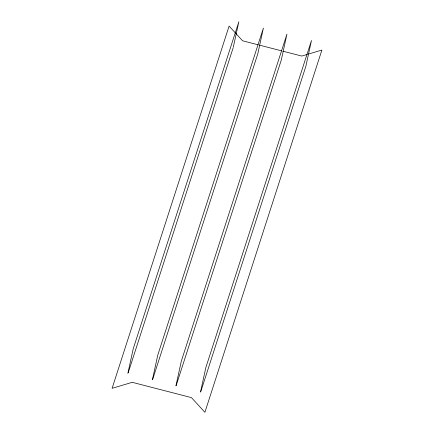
<?xml version="1.0" encoding="UTF-8"?>
<svg xmlns="http://www.w3.org/2000/svg" width="434" height="434" viewBox="0 0 434 434"><rect width="100%" height="100%" fill="white"/><g stroke="black" fill="none" stroke-linecap="round" stroke-linejoin="round"><path stroke-width="0.65" d="M127.867 373.37L133.233 348.757L238.863 21.7L233.356 46.959M152.41 379.712L157.775 355.099L263.405 28.042L257.758 53.952L152.546 379.717M175.944 385.788L181.314 361.175L286.945 34.123L281.292 60.028L176.079 385.793M200.492 392.13L205.857 367.517L311.487 40.46L305.84 66.369L200.833 391.49M128.209 372.73L233.215 47.61M307.413 54.369L301.744 56.062L282.887 51.19M308.672 53.995L321.898 50.056L204.902 412.3L191.432 397.609L132.256 382.321L112.102 388.327L229.098 26.083L242.568 40.774L258.176 44.805M259.478 45.141L281.585 50.854"/></g></svg>
